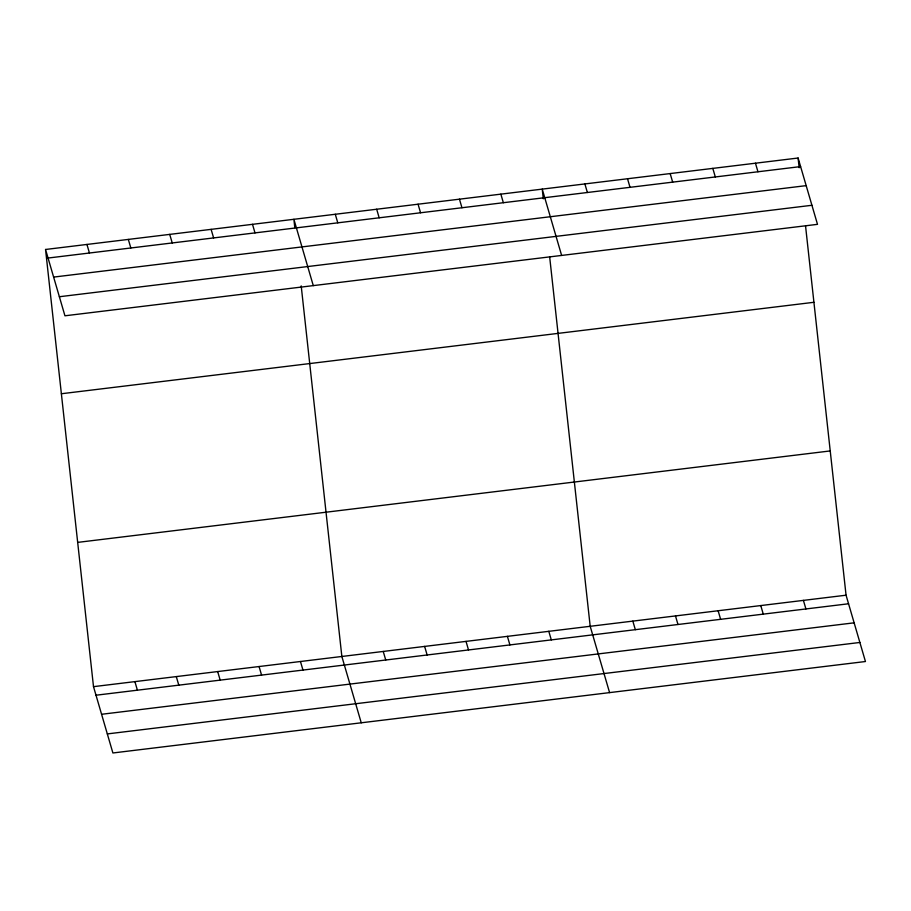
<?xml version="1.0" encoding="UTF-8"?>
<svg xmlns="http://www.w3.org/2000/svg" width="911" height="911" viewBox="0 0 911 911"><rect width="100%" height="100%" fill="white"/><g stroke="black" fill="none" stroke-linecap="round" stroke-linejoin="round"><path stroke-width="1.37" d="M45.55 249.477L798.104 158.024L817.497 224.345L64.943 315.798L45.55 249.477L93.503 686.655L112.896 752.976L865.45 661.523L846.057 595.202L805.552 225.996M48.055 258.041L800.598 166.588M53.624 277.092L806.178 185.639M59.374 296.735L811.917 205.282M61.379 393.746L813.922 302.293M77.686 542.387L830.228 450.934M93.503 686.655L846.057 595.202M96.008 695.218L848.562 603.765M101.588 714.281L854.131 622.828M107.327 733.913L859.882 642.46M755.458 163.206L757.963 171.769M712.812 168.387L715.317 176.95M803.411 600.383L805.916 608.947M670.166 173.568L672.671 182.132M760.765 605.564L763.27 614.128M627.52 178.75L630.025 187.313M718.119 610.746L720.624 619.309M584.873 183.931L587.379 192.494M675.484 615.927L677.978 624.49M561.631 255.433L542.239 189.124L543.298 198.826M632.838 621.12L635.331 629.672M500.845 194.145L503.35 202.709M609.584 692.622L590.191 626.301L549.686 257.096M459.451 199.179L461.957 207.731M548.798 631.323L551.303 639.886M418.058 204.212L420.563 212.764M507.404 636.356L509.909 644.92M376.676 209.234L379.17 217.797M466.022 641.39L468.516 649.942M335.282 214.267L337.787 222.831M424.628 646.411L427.134 654.975M313.282 285.621L293.889 219.3L294.8 227.625M383.235 651.445L385.74 660.008M252.506 224.322L255 232.886M361.246 722.799L341.853 656.478L301.199 285.883M211.113 229.356L213.618 237.919M300.459 661.511L302.964 670.063M169.719 234.389L172.225 242.941M259.066 666.533L261.571 675.097M128.326 239.422L130.831 247.974M217.672 671.566L220.177 680.13M86.944 244.444L89.437 253.007M176.29 676.6L178.795 685.152M134.896 681.622L137.402 690.185M798.104 158.024L799.163 167.738"/></g></svg>
